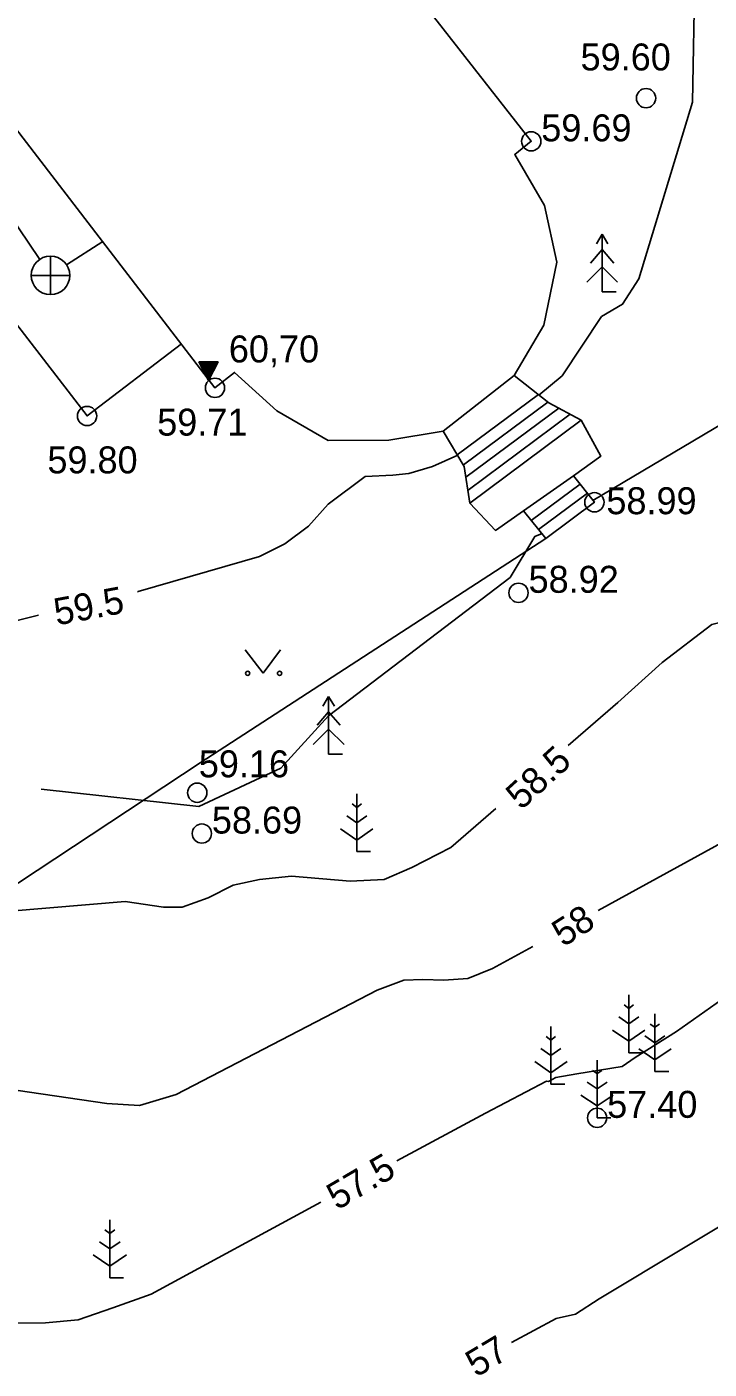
# Model space of a CAD drawing. Extents: x 641001 to 641402, y 6456421 to 6456796.
# Drawn here: x 641113.8 to 641131.51, y 6456589.75 to 6456624.59 of the extents above; entities that cross this region are included whole.
import ezdxf

# ---------------------------------------------------------------- set-up
doc = ezdxf.new("R2010")
doc.units = 0
for name, color, linetype in [('HALJASTUS', 7, 'Continuous'), ('HOONE', 7, 'Continuous'), ('HOONEDET', 7, 'Continuous'), ('HORISONTAAL', 7, 'Continuous'), ('KKAEV', 7, 'Continuous'), ('KORGUS', 7, 'Continuous'), ('KTRASS', 7, 'Continuous'), ('PUU', 7, 'Continuous')]:
    doc.layers.add(name, color=color, linetype=linetype)

msp = doc.modelspace()

# ---------------------------------------------------------------- linework, layer by layer
at = {"layer": 'HALJASTUS'}
for p, q in [((641119.46, 6456608.42), (641119.93, 6456607.81)), ((641119.93, 6456607.81), (641120.38, 6456608.42))]:
    msp.add_line(p, q, dxfattribs=at)
msp.add_lwpolyline([(641127.27, 6456611.31), (641118.3, 6456605.49), (641090.02, 6456586.81)], dxfattribs=at)
for centre in [(641119.529, 6456607.81), (641120.358, 6456607.81)]:
    msp.add_circle(centre, 0.055, dxfattribs=at)
at = {"layer": 'HOONE'}
msp.add_line((641124.6, 6456614.1), (641126.45, 6456615.54), dxfattribs=at)
msp.add_lwpolyline([(641104.29, 6456633.96), (641112.26, 6456640.15), (641114.44, 6456637.35), (641114.66, 6456637.52), (641117.63, 6456633.71), (641118.76, 6456634.59), (641125.15, 6456626.32), (641123.95, 6456625.39), (641126.89, 6456621.62), (641126.46, 6456621.28), (641127.23, 6456619.95), (641127.55, 6456618.48), (641127.22, 6456616.85), (641126.45, 6456615.54), (641124.6, 6456614.1), (641123.19, 6456613.86), (641121.62, 6456613.85), (641120.29, 6456614.62), (641119.19, 6456615.62), (641118.68, 6456615.22)], close=True, dxfattribs=at)
for points in [[(641105.06, 6456632.96), (641100.25, 6456629.16), (641104.98, 6456623.06), (641107.33, 6456624.9), (641115.36, 6456614.49), (641117.81, 6456616.36)], [(641126.46, 6456621.28), (641127.23, 6456619.95), (641127.55, 6456618.48), (641127.22, 6456616.85), (641126.45, 6456615.54)], [(641119.19, 6456615.62), (641120.29, 6456614.62), (641121.62, 6456613.85), (641123.19, 6456613.86), (641124.6, 6456614.1)], [(641124.6, 6456614.1), (641125.15, 6456613.18), (641125.3, 6456612.23), (641125.96, 6456611.52), (641126.69, 6456612.03), (641127.27, 6456611.31), (641128.53, 6456612.25), (641127.99, 6456612.94), (641128.7, 6456613.45), (641128.19, 6456614.38), (641127.35, 6456614.83), (641126.45, 6456615.54)]]:
    msp.add_lwpolyline(points, dxfattribs=at)
at = {"layer": 'HOONEDET'}
for p, q in [((641118.51, 6456615.41), (641118.26, 6456615.9)), ((641118.76, 6456615.9), (641118.26, 6456615.9)), ((641118.27, 6456615.88), (641118.62, 6456615.62)), ((641118.29, 6456615.9), (641118.62, 6456615.64)), ((641118.3, 6456615.83), (641118.6, 6456615.6)), ((641118.32, 6456615.78), (641118.6, 6456615.58)), ((641118.34, 6456615.9), (641118.64, 6456615.66)), ((641118.35, 6456615.72), (641118.58, 6456615.55)), ((641118.38, 6456615.9), (641118.65, 6456615.68)), ((641118.38, 6456615.68), (641118.57, 6456615.53)), ((641118.42, 6456615.9), (641118.66, 6456615.71)), ((641118.46, 6456615.9), (641118.68, 6456615.73)), ((641118.5, 6456615.9), (641118.68, 6456615.76)), ((641118.51, 6456615.41), (641118.76, 6456615.9)), ((641118.54, 6456615.9), (641118.7, 6456615.78)), ((641118.58, 6456615.9), (641118.7, 6456615.8)), ((641118.62, 6456615.9), (641118.72, 6456615.82)), ((641118.66, 6456615.9), (641118.73, 6456615.84)), ((641118.7, 6456615.9), (641118.74, 6456615.87)), ((641118.74, 6456615.9), (641118.76, 6456615.89)), ((641118.4, 6456615.62), (641118.56, 6456615.5)), ((641118.42, 6456615.58), (641118.54, 6456615.48)), ((641118.46, 6456615.52), (641118.54, 6456615.46)), ((641118.48, 6456615.47), (641118.52, 6456615.44)), ((641118.5, 6456615.42), (641118.51, 6456615.42)), ((641124.97, 6456613.48), (641127.08, 6456615.05)), ((641125.13, 6456613.22), (641127.32, 6456614.85)), ((641125.19, 6456612.9), (641127.61, 6456614.69)), ((641125.25, 6456612.56), (641127.9, 6456614.54)), ((641125.3, 6456612.23), (641128.19, 6456614.38)), ((641126.69, 6456612.03), (641127.99, 6456612.94)), ((641126.89, 6456611.78), (641128.16, 6456612.72)), ((641127.08, 6456611.54), (641128.35, 6456612.49))]:
    msp.add_line(p, q, dxfattribs=at)
at = {"layer": 'HORISONTAAL'}
for points in [[(641139.55, 6456636.79), (641139.78, 6456636.11), (641140.88, 6456634.61), (641142.06, 6456633.47), (641142.39, 6456632.79), (641143.08, 6456632.4), (641143.79, 6456631.43), (641144.75, 6456630.47), (641144.98, 6456630.03), (641144.94, 6456629.41), (641142.58, 6456622.99), (641141.63, 6456621.03), (641140.24, 6456617.69), (641137.09, 6456612.75), (641135.74, 6456611.94), (641135.3, 6456611.48), (641135.07, 6456611.09), (641135.07, 6456610.5), (641134.89, 6456610.09), (641134.48, 6456609.81), (641131.58, 6456609.08), (641130.29, 6456608.09), (641129.14, 6456607.05), (641127.85, 6456605.94)], [(641148.52, 6456628.89), (641147.29, 6456625.49), (641144.3, 6456619.27), (641141.29, 6456612.05), (641140.86, 6456610.93), (641140.67, 6456610.65), (641139.85, 6456609.24), (641139.09, 6456607.81), (641137.89, 6456607.24), (641137.3, 6456606.9), (641134.67, 6456605.89), (641134.22, 6456605.49), (641132.51, 6456603.89), (641132.23, 6456603.64), (641132.19, 6456603.61), (641128.63, 6456601.65)], [(641137.76, 6456626.61), (641137.47, 6456625.88), (641137.27, 6456625.23), (641137.19, 6456624.43), (641137.14, 6456622.12), (641136.65, 6456620.51), (641133.17, 6456615.07), (641128.49, 6456612.3)], [(641131.14, 6456625.97), (641131.08, 6456622.64), (641129.68, 6456618.05), (641129.26, 6456617.39), (641128.71, 6456617.07), (641127.69, 6456615.53), (641127.09, 6456615.03)], [(641155.23, 6456621.2), (641154.78, 6456620.32), (641153.94, 6456620.42), (641153.63, 6456620.44), (641153.41, 6456619.88), (641152.67, 6456617.56), (641151.42, 6456616.29), (641149.12, 6456614.91), (641147.55, 6456611.07), (641145.78, 6456607.67), (641144.53, 6456605.1), (641143.85, 6456602.95), (641141.63, 6456600.42), (641139.61, 6456599.65), (641135.38, 6456596.89), (641133.12, 6456594.25), (641128.65, 6456591.57), (641128.04, 6456591.17), (641127.54, 6456591.06), (641126.38, 6456590.44)], [(641124.98, 6456613.47), (641124.33, 6456613.18), (641123.71, 6456613), (641123.3, 6456612.95), (641122.58, 6456612.92), (641121.62, 6456612.2), (641121.11, 6456611.63), (641120.49, 6456611.17), (641119.84, 6456610.84), (641116.69, 6456609.93)], [(641127.17, 6456611.44), (641126.98, 6456611.36), (641126.34, 6456610.3), (641121.63, 6456606.71), (641120.39, 6456605.35), (641118.26, 6456604.35), (641114.17, 6456604.8)], [(641116.69, 6456609.93), (641116.67, 6456609.92)], [(641114.1, 6456609.32), (641112.54, 6456608.93), (641111.74, 6456608.88), (641110.91, 6456608.93), (641109.18, 6456609.31), (641108.43, 6456609.31), (641107.79, 6456609.16), (641105.89, 6456608.14), (641102.08, 6456606.46), (641098.84, 6456604.82), (641096.89, 6456604.57), (641088.45, 6456604.57), (641087.55, 6456604.83), (641086.96, 6456605.16), (641084.76, 6456607.92), (641083.99, 6456608.41), (641083.14, 6456608.23), (641079.13, 6456606.09), (641076.92, 6456605.73)], [(641142.97, 6456608.17), (641142, 6456606.37), (641138.61, 6456604.13), (641137.9, 6456603.32), (641137.61, 6456603.21), (641133.75, 6456600.69), (641130.66, 6456598.51), (641129.59, 6456597.84), (641129.25, 6456597.6), (641128.07, 6456597.41), (641127.53, 6456597.32), (641127.34, 6456597.21), (641127.29, 6456597.22), (641125.7, 6456596.39), (641123.4, 6456595.15)], [(641125.97, 6456604.3), (641124.8, 6456603.29), (641123.79, 6456602.77), (641123.07, 6456602.46), (641122.19, 6456602.41), (641120.67, 6456602.54), (641119.84, 6456602.46), (641119.15, 6456602.31), (641118.5, 6456601.98), (641117.83, 6456601.74), (641117.34, 6456601.74), (641116.35, 6456601.89), (641109.24, 6456601.29), (641105.34, 6456599.24), (641101.25, 6456597.86), (641096.78, 6456597.66), (641091.46, 6456596.58), (641090.12, 6456596.41), (641088.82, 6456596.41), (641086.69, 6456596.1), (641076.6, 6456593.26), (641072.63, 6456592.34)], [(641126.93, 6456600.72), (641125.88, 6456600.15), (641125.24, 6456599.89), (641124.62, 6456599.84), (641124.08, 6456599.86), (641123.58, 6456599.84), (641122.89, 6456599.58), (641117.67, 6456596.88), (641116.72, 6456596.59), (641115.87, 6456596.64), (641111.2, 6456597.33), (641109.64, 6456597.19), (641108.78, 6456596.74), (641105.47, 6456594.29), (641104, 6456594.17), (641101.42, 6456594.26), (641093.39, 6456593.9), (641092.81, 6456593.79), (641092.25, 6456593.58), (641091.6, 6456593.2), (641090.62, 6456592.32), (641089.82, 6456591.83), (641089.23, 6456591.5)], [(641121.43, 6456594.08), (641117.02, 6456591.69), (641116.03, 6456591.34), (641115.13, 6456591.03), (641114.28, 6456590.95), (641104.93, 6456590.84), (641102.09, 6456590.54), (641100.98, 6456590.34), (641094.18, 6456589), (641093.46, 6456588.66), (641092.81, 6456588.2), (641091.83, 6456587.15), (641091.16, 6456586.73), (641090.59, 6456586.47), (641087.81, 6456585.78), (641083.12, 6456583.34)]]:
    msp.add_lwpolyline(points, dxfattribs=at)
at = {"layer": 'KKAEV'}
for p, q in [((641114.41, 6456617.64), (641114.41, 6456618.64)), ((641113.91, 6456618.14), (641114.91, 6456618.14))]:
    msp.add_line(p, q, dxfattribs=at)
msp.add_circle((641114.41, 6456618.14), 0.5, dxfattribs=at)
at = {"layer": 'KORGUS'}
for centre in [(641129.87, 6456622.74), (641126.89, 6456621.62), (641118.68, 6456615.22), (641115.36, 6456614.49), (641128.53, 6456612.25), (641126.56, 6456609.9), (641118.22, 6456604.71), (641118.34, 6456603.65), (641128.6, 6456596.27)]:
    msp.add_circle(centre, 0.25, dxfattribs=at)
at = {"layer": 'KTRASS'}
for p, q in [((641114.13, 6456618.55), (641109.69, 6456625.1)), ((641114.83, 6456618.41), (641115.77, 6456619.02))]:
    msp.add_line(p, q, dxfattribs=at)
at = {"layer": 'PUU'}
for p, q in [((641128.73, 6456619.21), (641128.58, 6456618.96)), ((641128.88, 6456618.96), (641128.73, 6456619.21)), ((641128.73, 6456619.21), (641128.73, 6456617.71)), ((641128.73, 6456618.81), (641128.43, 6456618.46)), ((641129.03, 6456618.46), (641128.73, 6456618.81)), ((641128.73, 6456618.36), (641128.33, 6456617.96)), ((641129.13, 6456617.96), (641128.73, 6456618.36)), ((641129.09, 6456617.71), (641128.73, 6456617.71)), ((641121.63, 6456607.21), (641121.48, 6456606.96)), ((641121.78, 6456606.96), (641121.63, 6456607.21)), ((641121.63, 6456607.21), (641121.63, 6456605.71)), ((641121.63, 6456606.81), (641121.33, 6456606.46)), ((641121.93, 6456606.46), (641121.63, 6456606.81)), ((641121.63, 6456606.36), (641121.23, 6456605.96)), ((641122.03, 6456605.96), (641121.63, 6456606.36)), ((641121.99, 6456605.71), (641121.63, 6456605.71)), ((641122.36, 6456604.68), (641122.36, 6456603.18)), ((641122.36, 6456604.33), (641122.24, 6456604.42)), ((641122.48, 6456604.42), (641122.36, 6456604.33)), ((641122.36, 6456603.93), (641122.1, 6456604.11)), ((641122.62, 6456604.11), (641122.36, 6456603.93)), ((641121.94, 6456603.77), (641122.36, 6456603.48)), ((641122.36, 6456603.48), (641122.78, 6456603.77)), ((641122.72, 6456603.18), (641122.36, 6456603.18)), ((641129.42, 6456599.46), (641129.42, 6456597.96)), ((641129.42, 6456599.11), (641129.3, 6456599.2)), ((641129.54, 6456599.2), (641129.42, 6456599.11)), ((641130.1, 6456598.97), (641130.1, 6456597.47)), ((641127.4, 6456598.64), (641127.4, 6456597.14)), ((641129.42, 6456598.71), (641129.16, 6456598.89)), ((641129.68, 6456598.89), (641129.42, 6456598.71)), ((641130.1, 6456598.62), (641129.98, 6456598.7)), ((641130.22, 6456598.7), (641130.1, 6456598.62)), ((641127.4, 6456598.29), (641127.28, 6456598.38)), ((641127.52, 6456598.38), (641127.4, 6456598.29)), ((641129, 6456598.55), (641129.42, 6456598.26)), ((641129.42, 6456598.26), (641129.84, 6456598.55)), ((641130.1, 6456598.22), (641129.84, 6456598.4)), ((641130.36, 6456598.4), (641130.1, 6456598.22)), ((641127.4, 6456597.89), (641127.14, 6456598.07)), ((641127.66, 6456598.07), (641127.4, 6456597.89)), ((641129.78, 6456597.96), (641129.42, 6456597.96)), ((641129.68, 6456598.06), (641130.1, 6456597.78)), ((641130.1, 6456597.78), (641130.52, 6456598.06)), ((641126.98, 6456597.73), (641127.4, 6456597.44)), ((641127.4, 6456597.44), (641127.82, 6456597.73)), ((641128.6, 6456597.77), (641128.6, 6456596.27)), ((641128.6, 6456597.42), (641128.48, 6456597.5)), ((641128.72, 6456597.5), (641128.6, 6456597.42)), ((641130.46, 6456597.47), (641130.1, 6456597.47)), ((641127.76, 6456597.14), (641127.4, 6456597.14)), ((641128.18, 6456596.86), (641128.6, 6456596.58)), ((641128.6, 6456597.02), (641128.34, 6456597.2)), ((641128.86, 6456597.2), (641128.6, 6456597.02)), ((641128.6, 6456596.58), (641129.02, 6456596.86)), ((641128.96, 6456596.27), (641128.6, 6456596.27)), ((641115.95, 6456593.62), (641115.95, 6456592.12)), ((641115.95, 6456592.87), (641115.68, 6456593.05)), ((641115.95, 6456593.27), (641115.82, 6456593.36)), ((641116.08, 6456593.36), (641115.95, 6456593.27)), ((641116.22, 6456593.05), (641115.95, 6456592.87)), ((641115.52, 6456592.71), (641115.95, 6456592.42)), ((641115.95, 6456592.42), (641116.38, 6456592.71)), ((641116.31, 6456592.12), (641115.95, 6456592.12))]:
    msp.add_line(p, q, dxfattribs=at)

# ---------------------------------------------------------------- texts
at = {"layer": 'HOONEDET'}
msp.add_text('60,70', height=0.7, dxfattribs=at).set_placement((641119.04, 6456615.88))
at = {"layer": 'HORISONTAAL'}
for s, rotation, p in [('59.5', 10.6092, (641114.57, 6456609.05)), ('58.5', 42.3631, (641126.63, 6456604.24)), ('58', 32.5016, (641127.72, 6456600.69)), ('57.5', 30.4001, (641121.85, 6456593.86)), ('57', 30.7644, (641125.46, 6456589.52))]:
    msp.add_text(s, height=0.7, rotation=rotation, dxfattribs=at).set_placement(p)
at = {"layer": 'KORGUS'}
for s, p in [(' 59.60', (641127.91, 6456623.46)), (' 59.69', (641126.89, 6456621.62)), (' 59.71', (641116.92, 6456613.98)), (' 59.80', (641114.07, 6456613)), (' 58.99', (641128.58, 6456611.94)), (' 58.92', (641126.56, 6456609.9)), (' 59.16', (641118, 6456605.11)), (' 58.69', (641118.34, 6456603.65)), (' 57.40', (641128.6, 6456596.27))]:
    msp.add_text(s, height=0.7, dxfattribs=at).set_placement(p)

doc.saveas('drawing.dxf')
